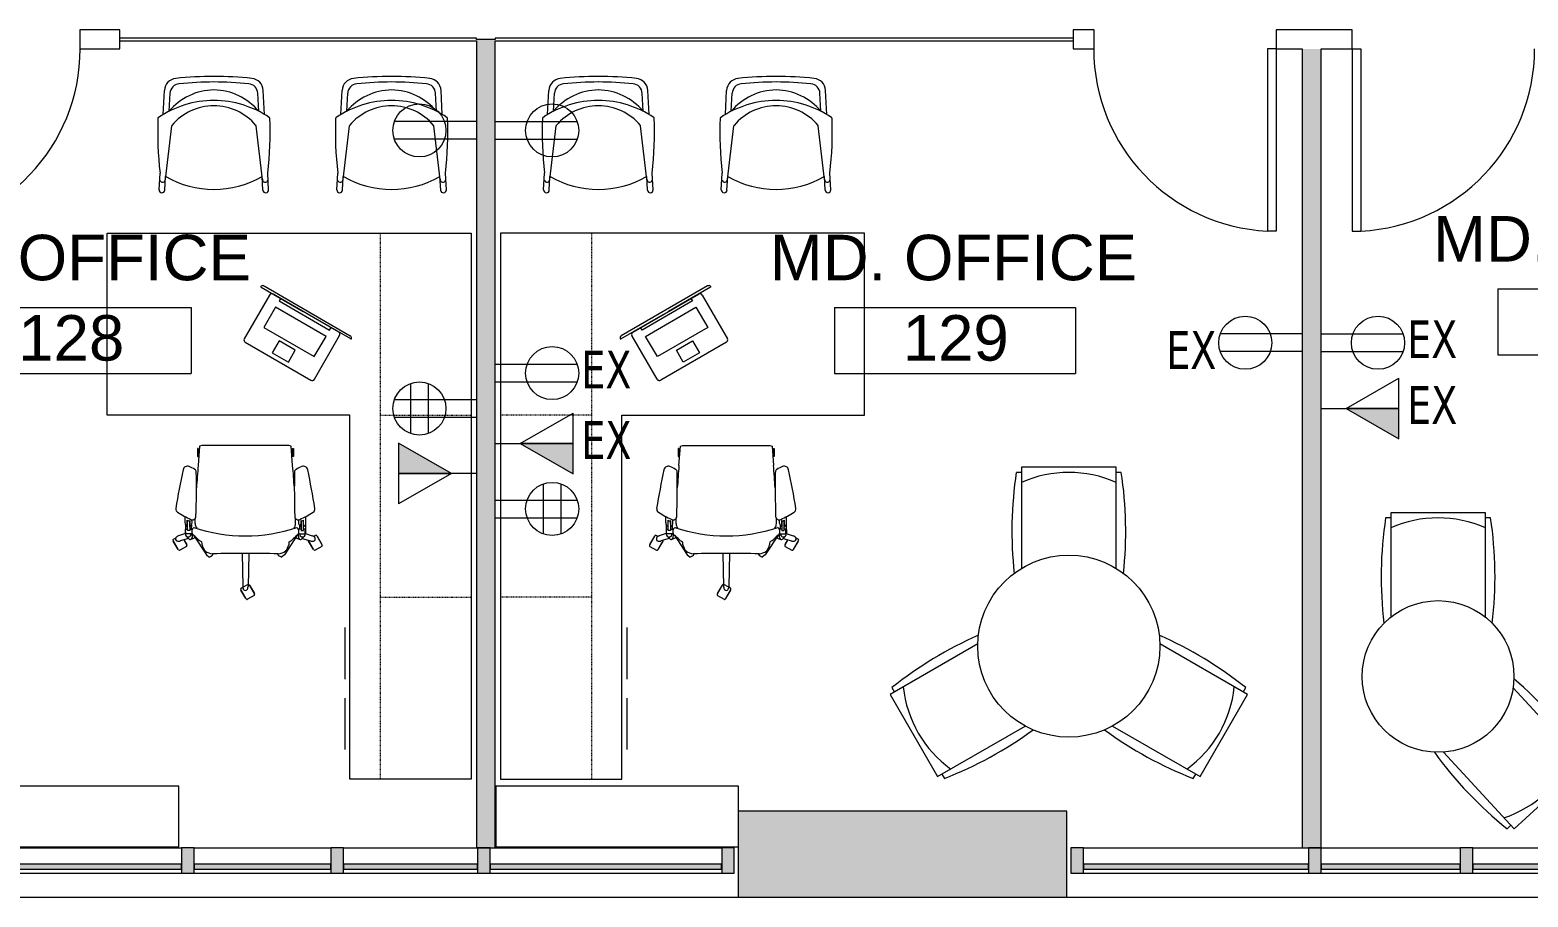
# Model space of a CAD drawing. Header units: inches. Extents: x -674 to 803, y -349 to 915.
# Drawn here: x -84.7 to 211.4, y -348.6 to -177.1 of the extents above; entities that cross this region are included whole.
import ezdxf

# ---------------------------------------------------------------- set-up
doc = ezdxf.new("R2010")
doc.units = ezdxf.units.IN
doc.header["$MEASUREMENT"] = 0
doc.linetypes.add('Dash', pattern=[0.25, 0.125, -0.125])
for name, color, linetype, lineweight in [('A-ANNO-NOTE', 131, 'Continuous', 13), ('A-AREA-IDEN', 2, 'Continuous', 20), ('A-DOOR', 31, 'Continuous', 13), ('A-FLOR', 192, 'Continuous', 13), ('A-GLAZ-CURT', 52, 'Continuous', 13), ('A-GLAZ-CWMG', 51, 'Continuous', 13), ('A-WALL', 113, 'Continuous', 13), ('A-WALL-PATT', 111, 'Continuous', 13), ('I-FURN', 30, 'Continuous', 9), ('I-FURN-HDLN', 30, 'Continuous', 9), ('I-WALL', 2, 'Continuous', 9), ('M-EQPM', 50, 'Continuous', 13)]:
    doc.layers.add(name, color=color, linetype=linetype, lineweight=lineweight)
doc.styles.add('Arial_2', font='arial.ttf', dxfattribs={"height": 9})
doc.styles.add('Tahoma', font='tahoma.ttf', dxfattribs={"width": 0.85, "height": 7.5})

# ---------------------------------------------------------------- blocks, each defined once
blk = doc.blocks.new('Single-Flush - 36_ x 84_-1516236-New Construction - Tel_Data_Elec Plan')
at = {"layer": 'A-DOOR', "color": 7, "lineweight": 20}
for p, q in [((16.25, 1.87), (16.25, 37.9)), ((18, 37.9), (16.25, 37.9)), ((18, 1.87), (18, 37.9)), ((18, 1.87), (16.25, 1.87))]:
    blk.add_line(p, q, dxfattribs=at)
at = {"layer": 'A-DOOR', "lineweight": 9}
blk.add_arc((18, 1.87), 36.07, 92.7812, 180, dxfattribs=at)
blk = doc.blocks.new('Single-Flush - 36_ x 84_-1515770-New Construction - Tel_Data_Elec Plan')
at = {"layer": 'A-DOOR', "color": 7, "lineweight": 20}
for p, q in [((16.25, -1.87), (16.25, -37.9)), ((18, -1.87), (16.25, -1.87)), ((18, -1.87), (18, -37.9)), ((18, -37.9), (16.25, -37.9))]:
    blk.add_line(p, q, dxfattribs=at)
at = {"layer": 'A-DOOR', "lineweight": 9}
blk.add_arc((18, -1.87), 36.07, 180, 267.2188, dxfattribs=at)
blk = doc.blocks.new('System Panel - Glazed-1566502-New Construction - Tel_Data_Elec Plan')
at = {"layer": 'A-GLAZ-CURT', "lineweight": 9}
blk.add_hatch(color=55, dxfattribs=at).paths.add_polyline_path([(-15.875, 1.75), (-22.25, 1.75), (-22.25, 0.75), (22.25, 0.75), (22.25, 1.75)], flags=0)
at = {"layer": 'A-GLAZ-CURT', "color": 7, "lineweight": 20}
for p, q in [((22.25, 1.75), (-22.25, 1.75)), ((-22.25, 1.75), (-22.25, 0.75)), ((-22.25, 0.75), (22.25, 0.75)), ((22.25, 0.75), (22.25, 1.75))]:
    blk.add_line(p, q, dxfattribs=at)
blk = doc.blocks.new('System Panel - Glazed-1565120-New Construction - Tel_Data_Elec Plan')
at = {"layer": 'A-GLAZ-CURT', "lineweight": 9}
blk.add_hatch(color=55, dxfattribs=at).paths.add_polyline_path([(-13.75, 1.75), (-13.75, 0.75), (13.75, 0.75), (13.75, 1.75)], flags=0)
at = {"layer": 'A-GLAZ-CURT', "color": 7, "lineweight": 20}
for p, q in [((13.75, 1.75), (-13.75, 1.75)), ((-13.75, 1.75), (-13.75, 0.75)), ((-13.75, 0.75), (13.75, 0.75)), ((13.75, 0.75), (13.75, 1.75))]:
    blk.add_line(p, q, dxfattribs=at)
blk = doc.blocks.new('System Panel - Glazed-1563110-New Construction - Tel_Data_Elec Plan')
at = {"layer": 'A-GLAZ-CURT', "lineweight": 9}
blk.add_hatch(color=55, dxfattribs=at).paths.add_polyline_path([(13.25, 0.75), (13.25, 1.75), (-13.25, 1.75), (-13.25, 0.75)], flags=0)
at = {"layer": 'A-GLAZ-CURT', "color": 7, "lineweight": 20}
for p, q in [((13.25, 1.75), (-13.25, 1.75)), ((-13.25, 1.75), (-13.25, 0.75)), ((-13.25, 0.75), (13.25, 0.75)), ((13.25, 0.75), (13.25, 1.75))]:
    blk.add_line(p, q, dxfattribs=at)
blk = doc.blocks.new('Rectangular Mullion - Rectangular Mullion 1-1562989-New Construction - Tel_Data_Elec Plan')
at = {"layer": 'A-GLAZ-CWMG', "lineweight": 9}
blk.add_hatch(color=55, dxfattribs=at).paths.add_polyline_path([(1.25, 2.5), (1.25, -2.5), (-1.25, -2.5), (-1.25, 2.5)], flags=0)
at = {"layer": 'A-GLAZ-CWMG', "color": 7, "lineweight": 20}
for p, q in [((-1.25, 2.5), (1.25, 2.5)), ((-1.25, -2.5), (-1.25, 2.5)), ((1.25, 2.5), (1.25, -2.5)), ((1.25, -2.5), (-1.25, -2.5))]:
    blk.add_line(p, q, dxfattribs=at)
blk = doc.blocks.new('Rectangular Mullion - Rectangular Mullion 1-1563108-New Construction - Tel_Data_Elec Plan')
at = {"layer": 'A-GLAZ-CWMG', "lineweight": 9}
for p, q in [((-22.21, 909.47), (-48.71, 909.47)), ((-22.21, 904.47), (-48.71, 904.47))]:
    blk.add_line(p, q, dxfattribs=at)
blk = doc.blocks.new('Rectangular Mullion - Rectangular Mullion 1-1565117-New Construction - Tel_Data_Elec Plan')
at = {"layer": 'A-GLAZ-CWMG', "lineweight": 9}
for p, q in [((646.04, -338.85), (673.54, -338.85)), ((646.04, -343.85), (673.54, -343.85))]:
    blk.add_line(p, q, dxfattribs=at)
blk = doc.blocks.new('Rectangular Mullion - Rectangular Mullion 1-1566501-New Construction - Tel_Data_Elec Plan')
at = {"layer": 'A-GLAZ-CWMG', "lineweight": 9}
for p, q in [((123.54, -338.85), (166.79, -338.85)), ((123.54, -343.85), (168.04, -343.85))]:
    blk.add_line(p, q, dxfattribs=at)
blk = doc.blocks.new('System Panel - Glazed-1565119-New Construction - Tel_Data_Elec Plan')
at = {"layer": 'A-GLAZ-CURT', "lineweight": 9}
blk.add_hatch(color=55, dxfattribs=at).paths.add_polyline_path([(-22, 1.75), (-22.75, 1.75), (-22.75, 0.75), (22.75, 0.75), (22.75, 1.75)], flags=0)
at = {"layer": 'A-GLAZ-CURT', "color": 7, "lineweight": 20}
for p, q in [((22.75, 1.75), (-22.75, 1.75)), ((-22.75, 1.75), (-22.75, 0.75)), ((-22.75, 0.75), (22.75, 0.75)), ((22.75, 0.75), (22.75, 1.75))]:
    blk.add_line(p, q, dxfattribs=at)
blk = doc.blocks.new('System Panel - Glazed-1567193-New Construction - Tel_Data_Elec Plan')
at = {"layer": 'A-GLAZ-CURT', "lineweight": 9}
blk.add_hatch(color=55, dxfattribs=at).paths.add_polyline_path([(-13.5, 1.75), (-13.5, 0.75), (13.5, 0.75), (13.5, 1.75)], flags=0)
at = {"layer": 'A-GLAZ-CURT', "color": 7, "lineweight": 20}
for p, q in [((13.5, 1.75), (-13.5, 1.75)), ((-13.5, 1.75), (-13.5, 0.75)), ((-13.5, 0.75), (13.5, 0.75)), ((13.5, 0.75), (13.5, 1.75))]:
    blk.add_line(p, q, dxfattribs=at)
blk = doc.blocks.new('System Panel - Glazed-1567194-New Construction - Tel_Data_Elec Plan')
at = {"layer": 'A-GLAZ-CURT', "lineweight": 9}
blk.add_hatch(color=55, dxfattribs=at).paths.add_polyline_path([(22.875, 1.75), (-22.875, 1.75), (-22.875, 0.75), (22.875, 0.75)], flags=0)
at = {"layer": 'A-GLAZ-CURT', "color": 7, "lineweight": 20}
for p, q in [((22.875, 1.75), (-22.875, 1.75)), ((-22.875, 1.75), (-22.875, 0.75)), ((-22.875, 0.75), (22.875, 0.75)), ((22.875, 0.75), (22.875, 1.75))]:
    blk.add_line(p, q, dxfattribs=at)
blk = doc.blocks.new('Rectangular Mullion - Rectangular Mullion 1-1567191-New Construction - Tel_Data_Elec Plan')
at = {"layer": 'A-GLAZ-CWMG', "lineweight": 9}
for p, q in [((7.29, -338.85), (52.04, -338.85)), ((6.29, -343.85), (52.04, -343.85))]:
    blk.add_line(p, q, dxfattribs=at)
blk = doc.blocks.new('Rectangular Mullion - Rectangular Mullion 1-V7-New Construction - Tel_Data_Elec Plan')
at = {"layer": 'A-GLAZ-CWMG', "lineweight": 9}
for p, q in [((-22.71, -338.85), (3.54, -338.85)), ((-22.71, -343.85), (3.79, -343.85))]:
    blk.add_line(p, q, dxfattribs=at)
blk = doc.blocks.new('Rectangular Mullion - Rectangular Mullion 1-1567192-New Construction - Tel_Data_Elec Plan')
at = {"layer": 'A-GLAZ-CWMG', "lineweight": 9}
for p, q in [((-52.21, -338.85), (-25.21, -338.85)), ((-52.21, -343.85), (-25.21, -343.85))]:
    blk.add_line(p, q, dxfattribs=at)
blk = doc.blocks.new('Rectangular Mullion - Rectangular Mullion 1-1565118-New Construction - Tel_Data_Elec Plan')
at = {"layer": 'A-GLAZ-CWMG', "lineweight": 9}
for p, q in [((569.04, -338.85), (614.54, -338.85)), ((569.04, -343.85), (614.54, -343.85))]:
    blk.add_line(p, q, dxfattribs=at)
blk = doc.blocks.new('Chairs - Guest Chair-553615-New Construction - Tel_Data_Elec Plan')
at = {"layer": 'I-FURN'}
for p, q in [((-10.82, 16.61), (-10.65, 13.3)), ((-9.7, 16.67), (-9.56, 13.98)), ((9.7, 16.67), (9.56, 13.98)), ((10.82, 16.61), (10.65, 13.3)), ((-9.59, 14.58), (-8.34, 3.93)), ((9.59, 14.58), (8.34, 3.93)), ((-10.02, 1.72), (-9.77, -3.06)), ((-8.86, 1.09), (-8.67, -2.48)), ((8.86, 1.09), (8.67, -2.48)), ((10.02, 1.72), (9.77, -3.06))]:
    blk.add_line(p, q, dxfattribs=at)
for centre, radius, start, end in [((-10.26, 16.64), 0.563, 2.9778, 182.9778), ((-10.15, 14.53), 0.572, 355.8841, 161.2764), ((0, -2.57), 19.11, 60.1223, 119.8777), ((10.15, 14.53), 0.567, 14.9433, 184.8841), ((10.26, 16.64), 0.563, 357.0222, 177.0222), ((60.97, 5.15), 72.08, 173.5103, 182.1673), ((-60.97, 5.15), 72.08, 357.8327, 6.4897), ((-8.21, 3.95), 0.125, 186.4009, 220.1387), ((0.01, 10.88), 10.88, 220.1387, 269.938), ((-0.01, 10.88), 10.88, 270.062, 319.8613), ((8.21, 3.95), 0.125, 319.8613, 353.5991), ((-10.93, 2.45), 0.125, 190.6864, 235.967), ((0.2, 18.94), 20.02, 235.967, 269.4206), ((0.13, 8.55), 11.69, 219.6744, 269.3381), ((-0.2, 18.94), 20.02, 270.5794, 304.033), ((-0.13, 8.55), 11.69, 270.6619, 320.3256), ((10.93, 2.45), 0.125, 304.033, 349.3136), ((-6.68, -2.38), 2, 182.9778, 264.2191), ((6.68, -2.38), 2, 275.7809, 357.0222), ((-7.27, -2.93), 2.5, 182.9778, 264.2145), ((0.09, 69.79), 75.59, 264.2145, 269.9285), ((0.09, 64.51), 69.22, 264.2191, 269.9219), ((-0.09, 64.51), 69.22, 270.0781, 275.7809), ((-0.09, 69.79), 75.59, 270.0715, 275.7855), ((7.27, -2.93), 2.5, 275.7855, 357.0222)]:
    blk.add_arc(centre, radius, start, end, dxfattribs=at)
blk = doc.blocks.new('Office Desk Groups - Office Desk 4-1574801-New Construction - Tel_Data_Elec Plan')
at = {"layer": 'I-FURN'}
for p, q in [((-48, 36), (-48, -72)), ((-30, 36), (-48, 36)), ((24, 36), (-30, 36)), ((24, 0), (24, 36)), ((-7.03, 25.57), (-24.09, 15.72)), ((-21.8, 16.46), (-8.81, 23.96)), ((-6.45, 25.32), (-14.78, 20.51)), ((-8.13, 23.78), (-3.13, 15.11)), ((-10.05, 22.6), (-20, 16.85)), ((-19.29, 15.6), (-9.33, 21.35)), ((-10.33, 23.08), (-10.05, 22.6)), ((-9.33, 21.35), (-7.01, 17.34)), ((-24.16, 15.1), (-15.84, 19.9)), ((-16.98, 7.11), (-21.98, 15.78)), ((-20, 16.85), (-20.29, 17.33)), ((-16.97, 11.59), (-19.29, 15.6)), ((-7.01, 17.34), (-16.97, 11.59)), ((-3.31, 14.43), (-16.3, 6.93)), ((-13.19, 12.85), (-10, 14.69)), ((-11.84, 10.52), (-13.19, 12.85)), ((-8.65, 12.36), (-11.84, 10.52)), ((-10, 14.69), (-8.65, 12.36)), ((-24, 0), (24, 0)), ((-24, -72), (-24, 0)), ((-12.85, -6.58), (-12.85, -8.16)), ((-12.69, -6.58), (-12.85, -6.58)), ((-12.85, -8.16), (-12.69, -8.16)), ((-12.69, -9.91), (-12.42, -6.13)), ((-12.69, -8.16), (-12.69, -6.58)), ((-12.42, -6.13), (-11.96, -6)), ((-11.96, -6), (5.26, -6)), ((5.26, -6), (5.72, -6.13)), ((5.72, -6.13), (5.99, -9.91)), ((6, -8.16), (6, -6.58)), ((6, -6.58), (6.15, -6.58)), ((6.15, -8.16), (6, -8.16)), ((6.15, -6.58), (6.15, -8.16)), ((-15.29, -21.19), (-15.28, -20.04)), ((-13.9, -21.19), (-13.91, -20.68)), ((-13.27, -21.42), (-13.28, -20.43)), ((6.57, -21.42), (6.58, -20.43)), ((7.2, -21.19), (7.21, -20.68)), ((8.59, -21.19), (8.58, -20.04)), ((-15.22, -23.41), (-16.58, -23.88)), ((-15.2, -21.67), (-15.22, -23.48)), ((-15.15, -22.53), (-14.81, -22.52)), ((-15.14, -23.45), (-15.15, -22.53)), ((-13.85, -23.45), (-15.14, -23.45)), ((-14.85, -22.03), (-14.85, -20.77)), ((-14.81, -22.79), (-14.81, -20.82)), ((-14.36, -22.79), (-14.81, -22.79)), ((-14.36, -20.86), (-14.36, -22.79)), ((-14.36, -22.52), (-13.82, -22.51)), ((-14.32, -22.06), (-14.34, -20.82)), ((-14.02, -21.76), (-14.03, -22.51)), ((-13.91, -21.53), (-13.9, -21.19)), ((7.66, -22.52), (7.12, -22.51)), ((7.15, -23.45), (8.44, -23.45)), ((7.22, -21.53), (7.2, -21.19)), ((7.33, -21.76), (7.34, -22.51)), ((7.63, -22.06), (7.65, -20.82)), ((7.66, -20.86), (7.66, -22.79)), ((7.66, -22.79), (8.12, -22.79)), ((8.12, -22.79), (8.12, -20.82)), ((8.46, -22.53), (8.12, -22.52)), ((8.16, -22.03), (8.15, -20.77)), ((8.44, -23.45), (8.46, -22.53)), ((8.5, -21.67), (8.53, -23.48)), ((8.52, -23.41), (9.88, -23.88)), ((-17.44, -23.83), (-18.5, -25.67)), ((-17.52, -23.9), (-18.49, -25.57)), ((-18.49, -25.57), (-18.45, -25.59)), ((-18.43, -25.94), (-17.14, -26.69)), ((-17.49, -23.91), (-17.52, -23.9)), ((-16.79, -23.98), (-17.17, -23.76)), ((-16.86, -26.61), (-15.8, -24.78)), ((-16.82, -26.53), (-16.78, -26.55)), ((-16.78, -26.55), (-15.82, -24.88)), ((-14.6, -24.37), (-16.25, -24.87)), ((-15.82, -24.88), (-15.85, -24.86)), ((-14.45, -24.53), (-15.05, -23.91)), ((-13.25, -24.28), (-14.16, -24.57)), ((-13.63, -23.69), (-13.61, -23.73)), ((-13.61, -23.73), (-11.06, -27.62)), ((6.91, -23.73), (4.36, -27.62)), ((6.56, -24.28), (7.47, -24.57)), ((6.93, -23.69), (6.91, -23.73)), ((7.75, -24.53), (8.36, -23.91)), ((7.9, -24.37), (9.56, -24.87)), ((8.83, -24.65), (8.24, -25.67)), ((8.79, -24.64), (8.26, -25.57)), ((8.26, -25.57), (8.29, -25.59)), ((8.32, -25.94), (9.61, -26.69)), ((9.88, -26.61), (10.94, -24.78)), ((9.93, -26.53), (9.96, -26.55)), ((9.96, -26.55), (10.93, -24.88)), ((10.87, -24.5), (10.4, -24.24)), ((10.93, -24.88), (10.89, -24.86)), ((-11.06, -27.62), (-10.54, -28.03)), ((-4.01, -27.33), (-3.87, -33.87)), ((-2.69, -27.33), (-2.83, -33.87)), ((4.36, -27.62), (3.85, -28.03)), ((-4.07, -33.55), (-5.13, -35.38)), ((-4.15, -33.61), (-5.12, -35.28)), ((-5.12, -35.28), (-5.08, -35.3)), ((-4.12, -33.63), (-4.15, -33.61)), ((-2.84, -34.03), (-3.8, -33.47)), ((-3.49, -36.33), (-2.43, -34.49)), ((-3.41, -36.27), (-2.45, -34.59)), ((-2.51, -34.22), (-2.84, -34.03)), ((-2.45, -34.59), (-2.48, -34.57)), ((-5.06, -35.66), (-3.77, -36.4)), ((-3.45, -36.25), (-3.41, -36.27)), ((-23, -42.01), (-23, -52.17)), ((-23, -55.95), (-23, -66.11)), ((-48, -72), (-30, -72)), ((-48, -72), (-24, -72))]:
    blk.add_line(p, q, dxfattribs=at)
for centre, radius, start, end in [((-8.56, 23.53), 0.5, 30, 120), ((-6.76, 25.09), 0.545, 53.8548, 119.045), ((-6.52, 25.43), 0.125, 300, 53.8548), ((-23.8, 15.25), 0.545, 120.955, 186.1452), ((-24.22, 15.2), 0.125, 186.1452, 300), ((-21.55, 16.03), 0.5, 120, 210), ((-3.56, 14.86), 0.5, 300, 30), ((-16.55, 7.36), 0.5, 210, 300), ((-12.13, -6.4), 0.589, 197.5488, 234.8938), ((-12.13, -8.33), 0.589, 134.4881, 162.4512), ((5.44, -6.4), 0.589, 305.1062, 342.4512), ((5.44, -8.33), 0.589, 17.5488, 45.5119), ((156.74, -46.98), 176.17, 168.1379, 170.6784), ((-14.83, -10.95), 0.859, 67.1573, 167.8576), ((-18.42, -19.51), 10.15, 60.0767, 67.2087), ((-13.67, -11.25), 0.615, 1.1809, 60.0767), ((-168.6, -14.45), 155.58, 357.9527, 1.1809), ((252.39, -31.88), 265.99, 175.2633, 176.2298), ((-259.09, -31.88), 265.99, 3.7702, 4.7367), ((161.9, -14.45), 155.58, 178.8191, 182.0473), ((6.97, -11.25), 0.615, 119.9233, 178.8191), ((11.73, -19.51), 10.15, 112.7913, 119.9233), ((8.13, -10.95), 0.859, 11.5789, 112.8427), ((-163.43, -46.98), 176.17, 9.3216, 11.8593), ((-16.36, -18.56), 0.749, 170.9769, 238.4268), ((-2.05, 4.83), 28.17, 238.5433, 244.6019), ((-13.83, -19.98), 0.711, 244.5158, 357.9527), ((7.13, -19.98), 0.711, 182.0473, 295.4842), ((-4.64, 4.83), 28.17, 295.3981, 301.4503), ((9.67, -18.56), 0.749, 301.3338, 9.0231), ((-14.41, -21.27), 0.887, 175.1633, 239.8143), ((-14.63, -23.49), 0.593, 179.0883, 275.9781), ((-14.55, -20.33), 0.533, 236.2491, 293.0328), ((-14.55, -20.4), 0.5, 238.5326, 292.9427), ((-14.7, -23.44), 0.657, 282.0358, 358.6793), ((-14.84, -21.23), 0.971, 302.0505, 342.3775), ((-12.9, -23.02), 1.04, 126.1361, 211.8602), ((-15.04, -23.79), 1.25, 349.0811, 13.6231), ((-17.12, -28.26), 5.75, 42.5052, 54.6291), ((-3.35, 7.55), 31.42, 251.1164, 288.8836), ((-11.44, -21.33), 1.84, 182.7113, 213.401), ((10.42, -28.26), 5.75, 125.3709, 137.4948), ((4.74, -21.33), 1.84, 326.599, 357.2887), ((6.2, -23.02), 1.04, 328.1398, 53.8639), ((8.35, -23.79), 1.25, 166.3769, 190.9189), ((8.14, -21.23), 0.971, 197.6225, 237.9495), ((8.01, -23.44), 0.657, 181.3207, 257.9642), ((7.86, -20.33), 0.533, 246.9672, 303.7509), ((7.86, -20.4), 0.5, 247.0573, 301.4674), ((7.93, -23.49), 0.593, 264.0219, 0.9117), ((7.71, -21.27), 0.887, 300.1857, 4.8367), ((-18.33, -25.77), 0.2, 150, 240.168), ((-17.27, -23.93), 0.2, 60.112, 150), ((-16.72, -24.47), 0.445, 153.9362, 242.1792), ((-17.04, -26.51), 0.2, 240, 330), ((-16.6, -24.53), 0.583, 123.6493, 153.9089), ((-16.66, -24.35), 0.583, 242.1792, 272.5752), ((-16.07, -25.32), 1.53, 109.2073, 123.5876), ((-16.7, -23.41), 1.53, 272.498, 286.7927), ((-15.98, -24.68), 0.2, 330.1295, 344.8673), ((-14.26, -24.26), 0.323, 235.5284, 330.3379), ((-14.72, -23.87), 0.922, 323.5318, 350.3393), ((-9.09, -20.33), 5.54, 226.82, 238.9813), ((-27.17, -26.02), 15.26, 1.4313, 3.5527), ((-9.67, -25.22), 2.29, 190.6082, 225.4023), ((2.97, -25.22), 2.29, 314.5977, 349.3918), ((20.47, -26.02), 15.26, 176.4473, 178.5687), ((2.39, -20.33), 5.54, 301.0187, 313.18), ((8.03, -23.87), 0.922, 189.6607, 216.4682), ((7.57, -24.26), 0.323, 209.6621, 304.4716), ((8.42, -25.77), 0.2, 150, 240.1121), ((10, -23.41), 1.53, 253.2073, 267.502), ((9.71, -26.51), 0.2, 240, 330), ((9.38, -25.32), 1.53, 56.4886, 70.7927), ((9.96, -24.35), 0.583, 267.4248, 297.8208), ((9.9, -24.53), 0.583, 26.0911, 56.5503), ((10.02, -24.47), 0.445, 297.8208, 26.0638), ((10.77, -24.68), 0.2, 329.7906, 60), ((-9.54, -24.56), 2.87, 232.9914, 264.295), ((-10.7, -26.93), 1.12, 277.9248, 334.3781), ((-3.35, -272.44), 245.12, 88.4848, 91.5152), ((4, -26.93), 1.12, 205.6219, 262.0752), ((2.85, -24.56), 2.87, 275.705, 307.0086), ((-4.96, -35.48), 0.2, 150, 240), ((-3.9, -33.65), 0.2, 84.765, 150.1534), ((-3.9, -33.65), 0.2, 60.1393, 84.765), ((-2.34, -33.84), 1.53, 181.2073, 195.5495), ((-3.25, -34.09), 0.583, 195.5495, 225.746), ((-3.35, -34.19), 0.445, 225.7229, 314.2771), ((-3.44, -34.09), 0.583, 314.254, 344.4505), ((-4.35, -33.84), 1.53, 344.4505, 358.7927), ((-2.61, -34.39), 0.2, 330, 60.1357), ((-3.67, -36.23), 0.2, 239.8643, 330)]:
    blk.add_arc(centre, radius, start, end, dxfattribs=at)
at = {"layer": 'I-FURN-HDLN', "linetype": 'Dash'}
for p, q in [((-30, 36), (-30, -72)), ((-30, 0), (-48, 0)), ((-30, -36), (-48, -36))]:
    blk.add_line(p, q, dxfattribs=at)
blk = doc.blocks.new('Office Desk Groups - Office Desk 4-562624-New Construction - Tel_Data_Elec Plan')
at = {"layer": 'I-FURN'}
for p, q in [((-48, 72), (-30, 72)), ((-48, -36), (-48, 72)), ((-48, 72), (-24, 72)), ((-24, 72), (-24, 0)), ((-23, 55.95), (-23, 66.11)), ((-23, 42.01), (-23, 52.17)), ((-5.06, 35.66), (-3.77, 36.4)), ((-3.49, 36.33), (-2.43, 34.49)), ((-3.45, 36.25), (-3.41, 36.27)), ((-3.41, 36.27), (-2.45, 34.59)), ((-4.07, 33.55), (-5.13, 35.38)), ((-5.12, 35.28), (-5.08, 35.3)), ((-4.15, 33.61), (-5.12, 35.28)), ((-4.12, 33.63), (-4.15, 33.61)), ((-4.01, 27.33), (-3.87, 33.87)), ((-2.84, 34.03), (-3.8, 33.47)), ((-2.51, 34.22), (-2.84, 34.03)), ((-2.69, 27.33), (-2.83, 33.87)), ((-2.45, 34.59), (-2.48, 34.57)), ((-18.43, 25.94), (-17.14, 26.69)), ((-13.61, 23.73), (-11.06, 27.62)), ((-11.06, 27.62), (-10.54, 28.03)), ((4.36, 27.62), (3.85, 28.03)), ((6.91, 23.73), (4.36, 27.62)), ((8.32, 25.94), (9.61, 26.69)), ((-17.44, 23.83), (-18.5, 25.67)), ((-18.49, 25.57), (-18.45, 25.59)), ((-17.52, 23.9), (-18.49, 25.57)), ((-17.49, 23.91), (-17.52, 23.9)), ((-16.79, 23.98), (-17.17, 23.76)), ((-16.86, 26.61), (-15.8, 24.78)), ((-16.82, 26.53), (-16.78, 26.55)), ((-16.78, 26.55), (-15.82, 24.88)), ((-15.22, 23.41), (-16.58, 23.88)), ((-14.6, 24.37), (-16.25, 24.87)), ((-15.82, 24.88), (-15.85, 24.86)), ((-14.45, 24.53), (-15.05, 23.91)), ((-13.25, 24.28), (-14.16, 24.57)), ((-13.63, 23.69), (-13.61, 23.73)), ((6.56, 24.28), (7.47, 24.57)), ((6.93, 23.69), (6.91, 23.73)), ((7.75, 24.53), (8.36, 23.91)), ((7.9, 24.37), (9.56, 24.87)), ((8.83, 24.65), (8.24, 25.67)), ((8.26, 25.57), (8.29, 25.59)), ((8.79, 24.64), (8.26, 25.57)), ((8.52, 23.41), (9.88, 23.88)), ((9.88, 26.61), (10.94, 24.78)), ((9.93, 26.53), (9.96, 26.55)), ((9.96, 26.55), (10.93, 24.88)), ((10.87, 24.5), (10.4, 24.24)), ((10.93, 24.88), (10.89, 24.86)), ((-15.29, 21.19), (-15.28, 20.04)), ((-15.2, 21.67), (-15.22, 23.48)), ((-15.14, 23.45), (-15.15, 22.53)), ((-15.15, 22.53), (-14.81, 22.52)), ((-13.85, 23.45), (-15.14, 23.45)), ((-14.85, 22.03), (-14.85, 20.77)), ((-14.81, 22.79), (-14.81, 20.82)), ((-14.36, 22.79), (-14.81, 22.79)), ((-14.36, 20.86), (-14.36, 22.79)), ((-14.36, 22.52), (-13.82, 22.51)), ((-14.32, 22.06), (-14.34, 20.82)), ((-14.02, 21.76), (-14.03, 22.51)), ((-13.91, 21.53), (-13.9, 21.19)), ((-13.9, 21.19), (-13.91, 20.68)), ((-13.27, 21.42), (-13.28, 20.43)), ((6.57, 21.42), (6.58, 20.43)), ((7.66, 22.52), (7.12, 22.51)), ((7.15, 23.45), (8.44, 23.45)), ((7.22, 21.53), (7.2, 21.19)), ((7.2, 21.19), (7.21, 20.68)), ((7.33, 21.76), (7.34, 22.51)), ((7.63, 22.06), (7.65, 20.82)), ((7.66, 22.79), (8.12, 22.79)), ((7.66, 20.86), (7.66, 22.79)), ((8.12, 22.79), (8.12, 20.82)), ((8.46, 22.53), (8.12, 22.52)), ((8.16, 22.03), (8.15, 20.77)), ((8.44, 23.45), (8.46, 22.53)), ((8.5, 21.67), (8.53, 23.48)), ((8.59, 21.19), (8.58, 20.04)), ((-12.69, 9.91), (-12.42, 6.13)), ((5.72, 6.13), (5.99, 9.91)), ((-12.85, 8.16), (-12.69, 8.16)), ((-12.85, 6.58), (-12.85, 8.16)), ((-12.69, 6.58), (-12.85, 6.58)), ((-12.69, 8.16), (-12.69, 6.58)), ((-12.42, 6.13), (-11.96, 6)), ((-11.96, 6), (5.26, 6)), ((5.26, 6), (5.72, 6.13)), ((6, 8.16), (6, 6.58)), ((6.15, 8.16), (6, 8.16)), ((6, 6.58), (6.15, 6.58)), ((6.15, 6.58), (6.15, 8.16)), ((-24, 0), (24, 0)), ((24, 0), (24, -36)), ((-16.98, -7.11), (-21.98, -15.78)), ((-3.31, -14.43), (-16.3, -6.93)), ((-16.97, -11.59), (-19.29, -15.6)), ((-7.01, -17.34), (-16.97, -11.59)), ((-11.84, -10.52), (-13.19, -12.85)), ((-8.65, -12.36), (-11.84, -10.52)), ((-13.19, -12.85), (-10, -14.69)), ((-10, -14.69), (-8.65, -12.36)), ((-24.16, -15.1), (-15.84, -19.9)), ((-7.03, -25.57), (-24.09, -15.72)), ((-21.8, -16.46), (-8.81, -23.96)), ((-20, -16.85), (-20.29, -17.33)), ((-10.05, -22.6), (-20, -16.85)), ((-19.29, -15.6), (-9.33, -21.35)), ((-9.33, -21.35), (-7.01, -17.34)), ((-8.13, -23.78), (-3.13, -15.11)), ((-6.45, -25.32), (-14.78, -20.51)), ((-10.33, -23.08), (-10.05, -22.6)), ((-30, -36), (-48, -36)), ((24, -36), (-30, -36))]:
    blk.add_line(p, q, dxfattribs=at)
for centre, radius, start, end in [((-4.96, 35.48), 0.2, 120, 210), ((-3.67, 36.23), 0.2, 30, 120.1357), ((-3.9, 33.65), 0.2, 209.8466, 275.235), ((-3.9, 33.65), 0.2, 275.235, 299.8607), ((-2.34, 33.84), 1.53, 164.4505, 178.7927), ((-3.25, 34.09), 0.583, 134.254, 164.4505), ((-3.35, 34.19), 0.445, 45.7229, 134.2771), ((-3.44, 34.09), 0.583, 15.5495, 45.746), ((-4.35, 33.84), 1.53, 1.2073, 15.5495), ((-2.61, 34.39), 0.2, 299.8643, 30), ((-17.04, 26.51), 0.2, 30, 120), ((-9.67, 25.22), 2.29, 134.5977, 169.3918), ((-9.54, 24.56), 2.87, 95.705, 127.0086), ((-10.7, 26.93), 1.12, 25.6219, 82.0752), ((-3.35, 272.44), 245.12, 268.4848, 271.5152), ((4, 26.93), 1.12, 97.9248, 154.3781), ((2.85, 24.56), 2.87, 52.9914, 84.295), ((2.97, 25.22), 2.29, 10.6082, 45.4023), ((9.71, 26.51), 0.2, 30, 120), ((-18.33, 25.77), 0.2, 119.832, 210), ((-17.27, 23.93), 0.2, 210, 299.888), ((-16.72, 24.47), 0.445, 117.8208, 206.0638), ((-16.6, 24.53), 0.583, 206.0911, 236.3507), ((-16.66, 24.35), 0.583, 87.4248, 117.8208), ((-16.07, 25.32), 1.53, 236.4124, 250.7927), ((-16.7, 23.41), 1.53, 73.2073, 87.502), ((-15.98, 24.68), 0.2, 15.1327, 29.8705), ((-14.63, 23.49), 0.593, 84.0219, 180.9117), ((-14.7, 23.44), 0.657, 1.3207, 77.9642), ((-14.26, 24.26), 0.323, 29.6621, 124.4716), ((-14.72, 23.87), 0.922, 9.6607, 36.4682), ((-15.04, 23.79), 1.25, 346.3769, 10.9189), ((-17.12, 28.26), 5.75, 305.3709, 317.4948), ((-3.35, -7.55), 31.42, 71.1164, 108.8836), ((-9.09, 20.33), 5.54, 121.0187, 133.18), ((-27.17, 26.02), 15.26, 356.4473, 358.5687), ((20.47, 26.02), 15.26, 181.4313, 183.5527), ((2.39, 20.33), 5.54, 46.82, 58.9813), ((10.42, 28.26), 5.75, 222.5052, 234.6291), ((8.35, 23.79), 1.25, 169.0811, 193.6231), ((8.03, 23.87), 0.922, 143.5318, 170.3393), ((7.57, 24.26), 0.323, 55.5284, 150.3379), ((8.01, 23.44), 0.657, 102.0358, 178.6793), ((7.93, 23.49), 0.593, 359.0883, 95.9781), ((8.42, 25.77), 0.2, 119.8879, 210), ((10, 23.41), 1.53, 92.498, 106.7927), ((9.38, 25.32), 1.53, 289.2073, 303.5114), ((9.96, 24.35), 0.583, 62.1792, 92.5752), ((9.9, 24.53), 0.583, 303.4497, 333.9089), ((10.02, 24.47), 0.445, 333.9362, 62.1792), ((10.77, 24.68), 0.2, 300, 30.2094), ((-14.41, 21.27), 0.887, 120.1857, 184.8367), ((-14.55, 20.33), 0.533, 66.9672, 123.7509), ((-14.55, 20.4), 0.5, 67.0573, 121.4674), ((-14.84, 21.23), 0.971, 17.6225, 57.9495), ((-12.9, 23.02), 1.04, 148.1398, 233.8639), ((-11.44, 21.33), 1.84, 146.599, 177.2887), ((4.74, 21.33), 1.84, 2.7113, 33.401), ((6.2, 23.02), 1.04, 306.1361, 31.8602), ((8.14, 21.23), 0.971, 122.0505, 162.3775), ((7.86, 20.33), 0.533, 56.2491, 113.0328), ((7.86, 20.4), 0.5, 58.5326, 112.9427), ((7.71, 21.27), 0.887, 355.1633, 59.8143), ((-16.36, 18.56), 0.749, 121.5732, 189.0231), ((156.74, 46.98), 176.17, 189.3216, 191.8621), ((-2.05, -4.83), 28.17, 115.3981, 121.4567), ((-13.83, 19.98), 0.711, 2.0473, 115.4842), ((-168.6, 14.45), 155.58, 358.8191, 2.0473), ((161.9, 14.45), 155.58, 177.9527, 181.1809), ((7.13, 19.98), 0.711, 64.5158, 177.9527), ((-4.64, -4.83), 28.17, 58.5497, 64.6019), ((-163.43, 46.98), 176.17, 348.1407, 350.6784), ((9.67, 18.56), 0.749, 350.9769, 58.6662), ((252.39, 31.88), 265.99, 183.7702, 184.7367), ((-259.09, 31.88), 265.99, 355.2633, 356.2298), ((-14.83, 10.95), 0.859, 192.1424, 292.8427), ((-18.42, 19.51), 10.15, 292.7913, 299.9233), ((-13.67, 11.25), 0.615, 299.9233, 358.8191), ((6.97, 11.25), 0.615, 181.1809, 240.0767), ((11.73, 19.51), 10.15, 240.0767, 247.2087), ((8.13, 10.95), 0.859, 247.1573, 348.4211), ((-12.13, 8.33), 0.589, 197.5488, 225.5119), ((-12.13, 6.4), 0.589, 125.1062, 162.4512), ((5.44, 6.4), 0.589, 17.5488, 54.8938), ((5.44, 8.33), 0.589, 314.4881, 342.4512), ((-16.55, -7.36), 0.5, 60, 150), ((-3.56, -14.86), 0.5, 330, 60), ((-24.22, -15.2), 0.125, 60, 173.8548), ((-23.8, -15.25), 0.545, 173.8548, 239.045), ((-21.55, -16.03), 0.5, 150, 240), ((-8.56, -23.53), 0.5, 240, 330), ((-6.76, -25.09), 0.545, 240.955, 306.1452), ((-6.52, -25.43), 0.125, 306.1452, 60)]:
    blk.add_arc(centre, radius, start, end, dxfattribs=at)
at = {"layer": 'I-FURN-HDLN', "linetype": 'Dash'}
for p, q in [((-30, -36), (-30, 72)), ((-30, 36), (-48, 36)), ((-30, 0), (-48, 0))]:
    blk.add_line(p, q, dxfattribs=at)
blk = doc.blocks.new('Table _ Chairs - Seats 3 - 3 Diameter-571322-New Construction - Tel_Data_Elec Plan')
at = {"layer": 'I-FURN'}
for p, q in [((-9.37, 34.37), (-10.37, 34.37)), ((-9.37, 35.37), (-9.37, 15.37)), ((9.38, 35.37), (-9.37, 35.37)), ((9.38, 15.37), (9.38, 35.37)), ((10.38, 34.37), (9.38, 34.37)), ((-17.99, 0.44), (-35.32, -9.57)), ((35.32, -9.57), (17.99, 0.44)), ((-34.96, -8.2), (-34.46, -9.07)), ((34.46, -9.07), (34.96, -8.2)), ((-35.32, -9.57), (-25.95, -25.81)), ((25.95, -25.81), (35.32, -9.57)), ((-25.95, -25.81), (-8.62, -15.8)), ((8.62, -15.8), (25.95, -25.81)), ((-25.08, -25.31), (-24.58, -26.17)), ((24.58, -26.17), (25.08, -25.31))]:
    blk.add_line(p, q, dxfattribs=at)
blk.add_circle((0, 0), 18, dxfattribs=at)
for centre, radius, start, end in [((66.41, 22.75), 77.66, 171.3911, 186.1722), ((0, 11.4), 22.97, 65.9148, 114.0852), ((-66.41, 22.75), 77.66, 353.8278, 8.6089), ((13.5, -68.89), 77.66, 113.8278, 128.6089), ((-13.5, -68.89), 77.66, 51.3911, 66.1722), ((-9.87, -5.7), 22.97, 185.9148, 234.0852), ((9.87, -5.7), 22.97, 305.9148, 354.0852), ((-52.91, 46.14), 77.66, 291.3911, 306.1722), ((52.91, 46.14), 77.66, 233.8278, 248.6089)]:
    blk.add_arc(centre, radius, start, end, dxfattribs=at)
blk = doc.blocks.new('Table _ Chairs - Seats 2 - 2-6 Diameter-571324-New Construction - Tel_Data_Elec Plan')
at = {"layer": 'I-FURN'}
for p, q in [((-9.37, 31.37), (-10.37, 31.37)), ((-9.37, 32.37), (-9.37, 11.71)), ((9.38, 32.37), (-9.37, 32.37)), ((9.38, 11.71), (9.38, 32.37)), ((10.38, 31.37), (9.38, 31.37)), ((14.83, -2.25), (28.84, -17.44)), ((15.06, -30.16), (1.05, -14.96)), ((28.84, -17.44), (15.06, -30.16)), ((28.9, -16.03), (28.16, -16.71)), ((14.38, -29.42), (13.64, -30.1))]:
    blk.add_line(p, q, dxfattribs=at)
blk.add_circle((0, 0), 15, dxfattribs=at)
for centre, radius, start, end in [((66.41, 19.75), 77.66, 171.3911, 186.8305), ((0, 8.4), 22.97, 65.9148, 114.0852), ((-66.41, 19.75), 77.66, 353.1695, 8.6089), ((-35.43, -59.54), 77.66, 34.072, 49.5115), ((62.21, 30.5), 77.66, 215.8504, 231.2899), ((5.7, -6.18), 22.97, 288.5958, 336.7661)]:
    blk.add_arc(centre, radius, start, end, dxfattribs=at)
blk = doc.blocks.new('Perimeter Unit24 - Perimeter Unit-1626070-New Construction - Tel_Data_Elec Plan')
at = {"layer": 'M-EQPM', "lineweight": 9}
for p, q in [((166.42, 904.65), (118.52, 904.65)), ((166.42, 892.65), (166.42, 904.65)), ((118.42, 897.58), (118.42, 892.65)), ((118.42, 892.65), (166.42, 892.65))]:
    blk.add_line(p, q, dxfattribs=at)
blk = doc.blocks.new('Perimeter Unit25 - Perimeter Unit-1626114-New Construction - Tel_Data_Elec Plan')
at = {"layer": 'M-EQPM', "lineweight": 9}
for p, q in [((167.91, 904.29), (119.91, 904.29)), ((119.91, 904.29), (119.91, 892.29)), ((167.91, 892.29), (167.91, 904.29)), ((119.91, 892.29), (167.91, 892.29))]:
    blk.add_line(p, q, dxfattribs=at)
blk = doc.blocks.new('FORM Room Tag - Name _ Number-61107-New Construction - Tel_Data_Elec Plan')
at = {"layer": 'A-AREA-IDEN'}
for p, q in [((-0.2444, -0.0231), (-0.2444, -0.1589)), ((-0.2444, -0.0231), (0.2515, -0.0231)), ((0.2515, -0.0231), (0.2515, -0.1589)), ((-0.2444, -0.1589), (0.2515, -0.1589))]:
    blk.add_line(p, q, dxfattribs=at)

msp = doc.modelspace()

# ---------------------------------------------------------------- hatches: boundary and pattern name
at = {"layer": 'A-ANNO-NOTE', "lineweight": 9}
for points in [[(185.92, -257.97), (185.92, -251.97), (175.46, -251.97)], [(-1.38, -264.85), (-11.84, -258.85), (-11.84, -264.85)], [(22.67, -264.91), (22.67, -258.91), (12.21, -258.91), (13.92, -259.89)]]:
    msp.add_hatch(color=256, dxfattribs=at).paths.add_polyline_path(points, flags=0)
at = {"layer": 'A-WALL-PATT'}
for points in [[(3.54, -338.85), (7.29, -338.85), (7.29, -178.97), (3.54, -178.98), (3.54, -259.89)], [(170.54, -338.85), (170.54, -180.85), (166.79, -180.85), (166.79, -338.85)], [(55.29, -348.6), (120.29, -348.6), (120.29, -331.6), (55.29, -331.6)]]:
    msp.add_hatch(color=8, dxfattribs=at).paths.add_polyline_path(points, flags=0)

# ---------------------------------------------------------------- linework, layer by layer
at = {"layer": 'A-ANNO-NOTE', "lineweight": 20}
for p, q in [((3.54, -195.23), (-12.66, -195.23)), ((7.29, -195.22), (23.49, -195.22)), ((3.54, -198.72), (-12.66, -198.72)), ((7.29, -198.71), (23.49, -198.71)), ((166.79, -237.23), (150.59, -237.23)), ((170.54, -237.22), (186.74, -237.22)), ((166.79, -240.72), (150.59, -240.72)), ((170.54, -240.71), (186.74, -240.71)), ((7.29, -243.22), (23.49, -243.22)), ((-9.45, -247.02), (-9.45, -256.93)), ((-5.97, -247.02), (-5.97, -256.93)), ((7.29, -246.71), (23.49, -246.71)), ((175.46, -251.97), (185.92, -245.97)), ((185.92, -257.97), (185.92, -245.97)), ((3.54, -250.23), (-12.66, -250.23)), ((3.54, -253.72), (-12.66, -253.72)), ((12.21, -258.91), (22.67, -252.91)), ((22.67, -264.91), (22.67, -252.91)), ((170.54, -251.97), (185.92, -251.97)), ((185.92, -251.97), (175.46, -251.97)), ((175.46, -251.97), (185.92, -257.97)), ((175.46, -251.97), (185.92, -257.97)), ((185.92, -257.97), (185.92, -251.97)), ((-11.84, -258.85), (-11.84, -264.85)), ((-1.38, -264.85), (-11.84, -258.85)), ((-11.84, -258.85), (-11.84, -270.85)), ((-1.38, -264.85), (-11.84, -258.85)), ((7.29, -258.91), (22.67, -258.91)), ((22.67, -258.91), (12.21, -258.91)), ((12.21, -258.91), (22.67, -264.91)), ((12.21, -258.91), (22.67, -264.91)), ((22.67, -264.91), (22.67, -258.91)), ((-11.84, -264.85), (-1.38, -264.85)), ((3.54, -264.85), (-11.84, -264.85)), ((-1.38, -264.85), (-11.84, -270.85)), ((16.79, -276.79), (16.79, -266.89)), ((20.28, -276.79), (20.28, -266.89)), ((7.29, -270.1), (23.49, -270.1)), ((7.29, -273.58), (23.49, -273.58))]:
    msp.add_line(p, q, dxfattribs=at)
for centre in [(-7.71, -196.97), (18.53, -196.97), (155.54, -238.97), (181.78, -238.97), (18.53, -244.97), (-7.71, -251.97), (18.53, -271.84)]:
    msp.add_circle(centre, 5.25, dxfattribs=at)
at = {"layer": 'A-FLOR'}
for p, q in [((-103.46, -348.6), (55.29, -348.6)), ((120.29, -348.6), (277.89, -348.6))]:
    msp.add_line(p, q, dxfattribs=at)
at = {"layer": 'A-WALL', "color": 7, "lineweight": 20}
for p, q in [((-66.96, -177.1), (-74.84, -177.1)), ((-74.84, -177.1), (-74.84, -180.85)), ((-66.96, -180.85), (-66.96, -177.1)), ((125.66, -177.1), (121.54, -177.1)), ((121.54, -177.1), (121.54, -180.85)), ((125.66, -180.85), (125.66, -177.1)), ((176.66, -177.1), (161.66, -177.1)), ((161.66, -177.1), (161.66, -180.85)), ((176.66, -180.85), (176.66, -177.1)), ((7.29, -178.97), (3.54, -178.97)), ((3.54, -179.22), (3.54, -338.85)), ((7.29, -338.85), (7.29, -179.22)), ((-74.84, -180.85), (-66.96, -180.85)), ((121.54, -180.85), (125.66, -180.85)), ((161.66, -180.85), (166.79, -180.85)), ((166.79, -180.85), (166.79, -338.85)), ((170.54, -338.85), (170.54, -180.85)), ((170.54, -180.85), (176.66, -180.85)), ((120.29, -331.6), (55.29, -331.6)), ((55.29, -331.6), (55.29, -348.6)), ((120.29, -348.6), (120.29, -331.6)), ((3.54, -338.85), (7.29, -338.85)), ((166.79, -338.85), (170.54, -338.85)), ((55.29, -348.6), (120.29, -348.6))]:
    msp.add_line(p, q, dxfattribs=at)
at = {"layer": 'I-WALL', "color": 7, "lineweight": 20}
for p, q in [((3.54, -178.72), (-66.96, -178.72)), ((-66.96, -179.22), (3.54, -179.22)), ((3.54, -178.97), (3.54, -178.72)), ((121.54, -178.72), (7.29, -178.72)), ((7.29, -178.72), (7.29, -178.97)), ((7.29, -179.22), (121.54, -179.22))]:
    msp.add_line(p, q, dxfattribs=at)

# ---------------------------------------------------------------- block references
at = {"layer": 'A-AREA-IDEN', "xscale": 95.99999999999994, "yscale": 95.99999999999994, "zscale": 95.99999999999994}
for p in [(228.96, -226.09), (-77, -229.79), (97.83, -229.79)]:
    msp.add_blockref('FORM Room Tag - Name _ Number-61107-New Construction - Tel_Data_Elec Plan', p, dxfattribs=at)
at = {"layer": 'A-DOOR', "rotation": 180}
for p in [(-92.84, -178.97), (194.66, -178.97)]:
    msp.add_blockref('Single-Flush - 36_ x 84_-1516236-New Construction - Tel_Data_Elec Plan', p, dxfattribs=at)
at = {"layer": 'A-DOOR'}
msp.add_blockref('Single-Flush - 36_ x 84_-1515770-New Construction - Tel_Data_Elec Plan', (143.66, -178.97), dxfattribs=at)
at = {"layer": 'A-GLAZ-CURT', "lineweight": 9, "rotation": 180}
for name, p in [('System Panel - Glazed-1565119-New Construction - Tel_Data_Elec Plan', (-77.46, -341.35)), ('System Panel - Glazed-1567193-New Construction - Tel_Data_Elec Plan', (-38.71, -341.35)), ('System Panel - Glazed-1563110-New Construction - Tel_Data_Elec Plan', (-9.46, -341.35)), ('System Panel - Glazed-1567194-New Construction - Tel_Data_Elec Plan', (29.16, -341.35)), ('System Panel - Glazed-1566502-New Construction - Tel_Data_Elec Plan', (145.79, -341.35)), ('System Panel - Glazed-1565120-New Construction - Tel_Data_Elec Plan', (184.29, -341.35)), ('System Panel - Glazed-1563110-New Construction - Tel_Data_Elec Plan', (213.79, -341.35))]:
    msp.add_blockref(name, p, dxfattribs=at)
at = {"layer": 'A-GLAZ-CWMG', "lineweight": 9}
for name, p in [('Rectangular Mullion - Rectangular Mullion 1-1565118-New Construction - Tel_Data_Elec Plan', (-669.25, 0)), ('Rectangular Mullion - Rectangular Mullion 1-1567192-New Construction - Tel_Data_Elec Plan', (0, 0)), ('Rectangular Mullion - Rectangular Mullion 1-V7-New Construction - Tel_Data_Elec Plan', (0, 0)), ('Rectangular Mullion - Rectangular Mullion 1-1567191-New Construction - Tel_Data_Elec Plan', (0, 0)), ('Rectangular Mullion - Rectangular Mullion 1-1566501-New Construction - Tel_Data_Elec Plan', (0, 0)), ('Rectangular Mullion - Rectangular Mullion 1-1565117-New Construction - Tel_Data_Elec Plan', (-475.5, 0))]:
    msp.add_blockref(name, p, dxfattribs=at)
at = {"layer": 'A-GLAZ-CWMG', "lineweight": 9, "extrusion": (0, 0, -1)}
for p in [(53.46, -341.35), (23.96, -341.35), (-5.04, -341.35), (-53.29, -341.35), (-122.29, -341.35), (-169.29, -341.35), (-199.29, -341.35)]:
    msp.add_blockref('Rectangular Mullion - Rectangular Mullion 1-1562989-New Construction - Tel_Data_Elec Plan', p, dxfattribs=at)
at = {"layer": 'A-GLAZ-CWMG', "lineweight": 9, "rotation": 180}
msp.add_blockref('Rectangular Mullion - Rectangular Mullion 1-1563108-New Construction - Tel_Data_Elec Plan', (178.33, 565.62), dxfattribs=at)
at = {"layer": 'I-FURN', "rotation": 180}
for name, p in [('Chairs - Guest Chair-553615-New Construction - Tel_Data_Elec Plan', (-48.34, -192.1)), ('Chairs - Guest Chair-553615-New Construction - Tel_Data_Elec Plan', (-13.21, -192.1)), ('Chairs - Guest Chair-553615-New Construction - Tel_Data_Elec Plan', (27.66, -192.1)), ('Chairs - Guest Chair-553615-New Construction - Tel_Data_Elec Plan', (62.79, -192.1)), ('Office Desk Groups - Office Desk 4-562624-New Construction - Tel_Data_Elec Plan', (-45.46, -253.3))]:
    msp.add_blockref(name, p, dxfattribs=at)
at = {"layer": 'I-FURN'}
for name, p in [('Office Desk Groups - Office Desk 4-1574801-New Construction - Tel_Data_Elec Plan', (56.29, -253.3)), ('Table _ Chairs - Seats 3 - 3 Diameter-571322-New Construction - Tel_Data_Elec Plan', (120.66, -298.97)), ('Table _ Chairs - Seats 2 - 2-6 Diameter-571324-New Construction - Tel_Data_Elec Plan', (193.66, -304.97))]:
    msp.add_blockref(name, p, dxfattribs=at)
at = {"layer": 'M-EQPM', "lineweight": 9, "rotation": 180}
for name, p in [('Perimeter Unit25 - Perimeter Unit-1626114-New Construction - Tel_Data_Elec Plan', (64.63, 565.6)), ('Perimeter Unit24 - Perimeter Unit-1626070-New Construction - Tel_Data_Elec Plan', (173.8, 565.99))]:
    msp.add_blockref(name, p, dxfattribs=at)

# ---------------------------------------------------------------- texts
at = {"layer": 'A-ANNO-NOTE', "lineweight": 9, "char_height": 7.5, "width": 11.8387, "attachment_point": 1, "line_spacing_factor": 0.994306, "style": 'Tahoma'}
for insert in [(139.92, -236.64), (187.54, -234.51), (24.29, -240.51), (187.54, -247.51), (24.29, -254.45)]:
    msp.add_mtext('EX', dxfattribs=dict(at, insert=insert))
at = {"layer": 'A-AREA-IDEN', "lineweight": 9, "char_height": 9, "attachment_point": 2, "line_spacing_factor": 0.941778, "style": 'Arial_2'}
for s, insert, width in [('MD. OFFICE', (228.97, -213.91), 86.6066), ('SM. OFFICE', (-76.99, -217.61), 85.8353), ('MD. OFFICE', (97.85, -217.61), 86.6066), ('128', (-76.53, -233.5), 25.1225), ('129', (98.31, -233.5), 25.1225)]:
    msp.add_mtext(s, dxfattribs=dict(at, insert=insert, width=width))

doc.saveas('drawing.dxf')
